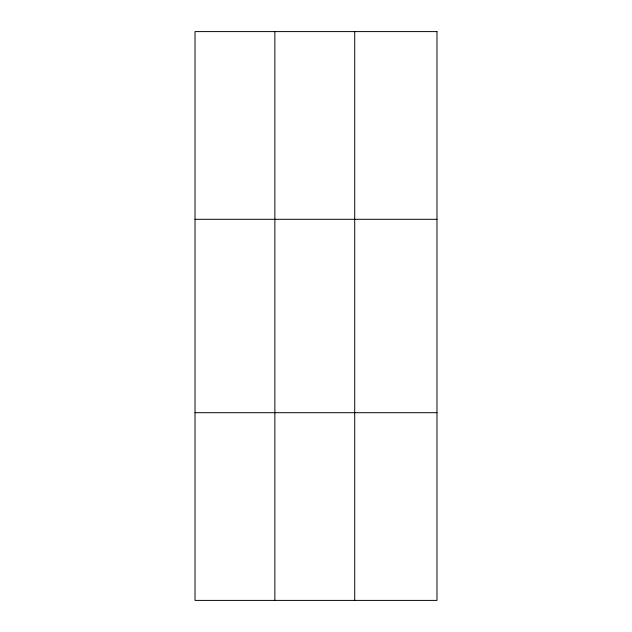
<?xml version="1.0" encoding="UTF-8"?>
<svg xmlns="http://www.w3.org/2000/svg" width="632" height="632" viewBox="0 0 632 632"><rect width="100%" height="100%" fill="white"/><g stroke="black" fill="none" stroke-linecap="round" stroke-linejoin="round"><path stroke-width="0.95" d="M274.865 600.4L274.865 31.6M354.718 600.4L354.718 31.6M195.012 219.304L436.988 219.304M195.012 412.696L436.988 412.696M436.988 31.6L436.988 600.4L195.012 600.4L195.012 31.6L436.988 31.6"/></g></svg>
